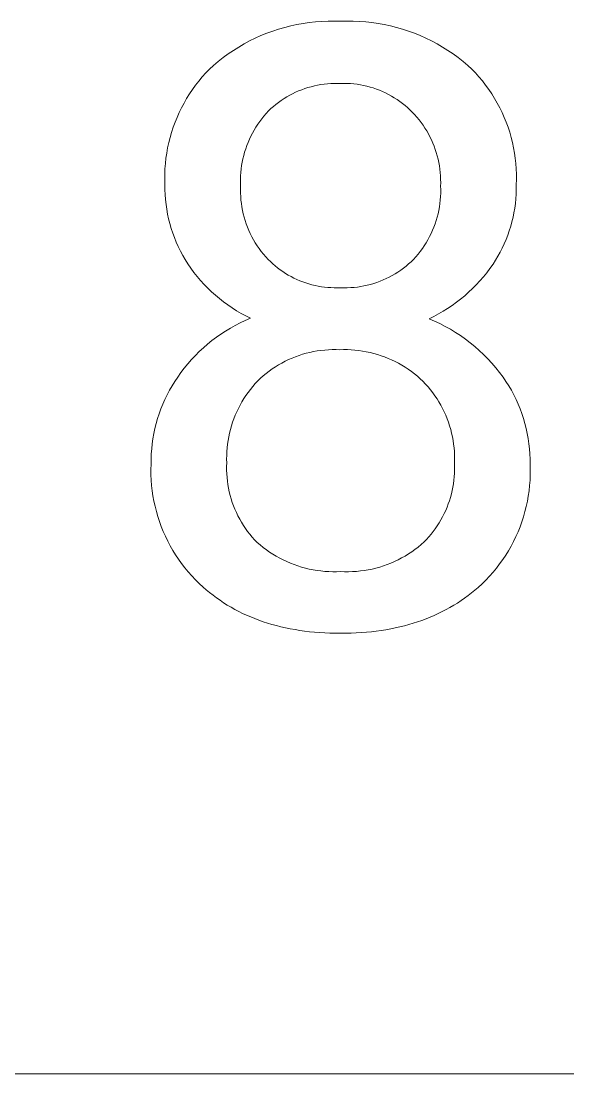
# Model space of a CAD drawing. Header units: millimetres. Extents: x -1519 to 3497, y -297 to 3208.
# Drawn here: x 2662.3 to 2705.8, y -16.4 to 67.6 of the extents above; entities that cross this region are included whole.
import ezdxf

# ---------------------------------------------------------------- set-up
doc = ezdxf.new("R2010")
doc.units = ezdxf.units.MM
doc.header["$MEASUREMENT"] = 0
doc.layers.add('Domyślny', color=7, linetype='Continuous', true_color=0x000000)

msp = doc.modelspace()

# ---------------------------------------------------------------- linework, layer by layer
at = {"layer": 'Domyślny', "color": 18, "lineweight": 15, "true_color": 0x000000}
for p, q in [((2683.262, 67.097), (2683.747, 67.219)), ((2683.747, 67.219), (2684.235, 67.325)), ((2684.235, 67.325), (2684.727, 67.414)), ((2684.727, 67.414), (2685.222, 67.485)), ((2685.222, 67.485), (2685.719, 67.54)), ((2685.719, 67.54), (2686.218, 67.577)), ((2686.218, 67.577), (2686.717, 67.597)), ((2686.717, 67.597), (2687.217, 67.599)), ((2687.217, 67.599), (2687.717, 67.584)), ((2687.717, 67.584), (2688.217, 67.599)), ((2688.217, 67.599), (2688.716, 67.596)), ((2688.716, 67.596), (2689.216, 67.576)), ((2689.216, 67.576), (2689.714, 67.538)), ((2689.714, 67.538), (2690.211, 67.484)), ((2690.211, 67.484), (2690.706, 67.412)), ((2690.706, 67.412), (2691.198, 67.323)), ((2691.198, 67.323), (2691.686, 67.217)), ((2691.686, 67.217), (2692.171, 67.095)), ((2680.918, 66.236), (2681.375, 66.44)), ((2681.375, 66.44), (2681.838, 66.629)), ((2681.838, 66.629), (2682.307, 66.801)), ((2682.307, 66.801), (2682.782, 66.957)), ((2682.782, 66.957), (2683.262, 67.097)), ((2692.171, 67.095), (2692.651, 66.955)), ((2692.651, 66.955), (2693.126, 66.799)), ((2693.126, 66.799), (2693.595, 66.627)), ((2693.595, 66.627), (2694.058, 66.438)), ((2694.058, 66.438), (2694.515, 66.234)), ((2679.172, 65.264), (2679.596, 65.53)), ((2679.596, 65.53), (2680.028, 65.78)), ((2680.028, 65.78), (2680.469, 66.016)), ((2680.469, 66.016), (2680.918, 66.236)), ((2694.515, 66.234), (2694.963, 66.014)), ((2694.963, 66.014), (2695.404, 65.779)), ((2695.404, 65.779), (2695.837, 65.528)), ((2695.837, 65.528), (2696.261, 65.263)), ((2677.96, 64.382), (2678.354, 64.69)), ((2678.354, 64.69), (2678.758, 64.984)), ((2678.758, 64.984), (2679.172, 65.264)), ((2696.261, 65.263), (2696.675, 64.983)), ((2696.675, 64.983), (2697.079, 64.689)), ((2697.079, 64.689), (2697.473, 64.381)), ((2677.273, 63.765), (2677.578, 64.06)), ((2677.578, 64.06), (2677.96, 64.382)), ((2697.473, 64.381), (2697.856, 64.06)), ((2697.856, 64.06), (2698.161, 63.765)), ((2676.424, 62.818), (2676.696, 63.143)), ((2676.696, 63.143), (2676.979, 63.459)), ((2676.979, 63.459), (2677.273, 63.765)), ((2698.161, 63.765), (2698.456, 63.46)), ((2698.456, 63.46), (2698.739, 63.145)), ((2698.739, 63.145), (2699.012, 62.82)), ((2675.678, 61.789), (2675.915, 62.14)), ((2675.915, 62.14), (2676.164, 62.484)), ((2676.164, 62.484), (2676.424, 62.818)), ((2684.865, 62.214), (2684.617, 62.124)), ((2685.116, 62.295), (2684.865, 62.214)), ((2685.369, 62.367), (2685.116, 62.295)), ((2685.625, 62.431), (2685.369, 62.367)), ((2685.882, 62.486), (2685.625, 62.431)), ((2686.141, 62.532), (2685.882, 62.486)), ((2686.402, 62.57), (2686.141, 62.532)), ((2686.664, 62.598), (2686.402, 62.57)), ((2686.927, 62.618), (2686.664, 62.598)), ((2687.19, 62.629), (2686.927, 62.618)), ((2687.454, 62.631), (2687.19, 62.629)), ((2687.717, 62.623), (2687.454, 62.631)), ((2687.981, 62.628), (2687.717, 62.623)), ((2688.245, 62.624), (2687.981, 62.628)), ((2688.508, 62.61), (2688.245, 62.624)), ((2688.771, 62.587), (2688.508, 62.61)), ((2689.033, 62.555), (2688.771, 62.587)), ((2689.294, 62.514), (2689.033, 62.555)), ((2689.553, 62.464), (2689.294, 62.514)), ((2689.811, 62.406), (2689.553, 62.464)), ((2690.066, 62.338), (2689.811, 62.406)), ((2690.318, 62.261), (2690.066, 62.338)), ((2690.568, 62.176), (2690.318, 62.261)), ((2690.815, 62.082), (2690.568, 62.176)), ((2699.012, 62.82), (2699.273, 62.486)), ((2699.273, 62.486), (2699.523, 62.142)), ((2699.523, 62.142), (2699.76, 61.791)), ((2675.241, 61.062), (2675.453, 61.429)), ((2675.453, 61.429), (2675.678, 61.789)), ((2683.208, 61.415), (2682.988, 61.27)), ((2683.432, 61.553), (2683.208, 61.415)), ((2683.661, 61.683), (2683.432, 61.553)), ((2683.894, 61.806), (2683.661, 61.683)), ((2684.132, 61.92), (2683.894, 61.806)), ((2684.373, 62.026), (2684.132, 61.92)), ((2684.617, 62.124), (2684.373, 62.026)), ((2691.058, 61.98), (2690.815, 62.082)), ((2691.298, 61.869), (2691.058, 61.98)), ((2691.533, 61.75), (2691.298, 61.869)), ((2691.765, 61.623), (2691.533, 61.75)), ((2691.991, 61.488), (2691.765, 61.623)), ((2692.213, 61.345), (2691.991, 61.488)), ((2692.43, 61.195), (2692.213, 61.345)), ((2699.76, 61.791), (2699.985, 61.431)), ((2699.985, 61.431), (2700.197, 61.064)), ((2674.856, 60.306), (2675.042, 60.687)), ((2675.042, 60.687), (2675.241, 61.062)), ((2682.163, 60.616), (2681.971, 60.435)), ((2682.36, 60.79), (2682.163, 60.616)), ((2682.564, 60.957), (2682.36, 60.79)), ((2682.773, 61.117), (2682.564, 60.957)), ((2682.988, 61.27), (2682.773, 61.117)), ((2692.642, 61.037), (2692.43, 61.195)), ((2692.848, 60.872), (2692.642, 61.037)), ((2693.048, 60.699), (2692.848, 60.872)), ((2693.242, 60.521), (2693.048, 60.699)), ((2693.43, 60.335), (2693.242, 60.521)), ((2700.197, 61.064), (2700.396, 60.69)), ((2700.396, 60.69), (2700.583, 60.309)), ((2674.524, 59.526), (2674.684, 59.919)), ((2674.684, 59.919), (2674.856, 60.306)), ((2681.436, 59.812), (2681.272, 59.592)), ((2681.607, 60.026), (2681.436, 59.812)), ((2681.786, 60.233), (2681.607, 60.026)), ((2681.971, 60.435), (2681.786, 60.233)), ((2693.614, 60.138), (2693.43, 60.335)), ((2693.792, 59.934), (2693.614, 60.138)), ((2693.963, 59.725), (2693.792, 59.934)), ((2694.127, 59.51), (2693.963, 59.725)), ((2700.583, 60.309), (2700.756, 59.921)), ((2700.756, 59.921), (2700.915, 59.528)), ((2674.247, 58.725), (2674.379, 59.128)), ((2674.379, 59.128), (2674.524, 59.526)), ((2680.826, 58.903), (2680.693, 58.663)), ((2680.967, 59.138), (2680.826, 58.903)), ((2681.116, 59.368), (2680.967, 59.138)), ((2681.272, 59.592), (2681.116, 59.368)), ((2694.284, 59.289), (2694.127, 59.51)), ((2694.433, 59.064), (2694.284, 59.289)), ((2694.574, 58.833), (2694.433, 59.064)), ((2694.707, 58.598), (2694.574, 58.833)), ((2700.915, 59.528), (2701.06, 59.13)), ((2701.06, 59.13), (2701.192, 58.727)), ((2674.026, 57.906), (2674.129, 58.317)), ((2674.129, 58.317), (2674.247, 58.725)), ((2680.452, 58.172), (2680.344, 57.92)), ((2680.569, 58.419), (2680.452, 58.172)), ((2680.693, 58.663), (2680.569, 58.419)), ((2694.833, 58.359), (2694.707, 58.598)), ((2694.95, 58.116), (2694.833, 58.359)), ((2695.06, 57.868), (2694.95, 58.116)), ((2701.192, 58.727), (2701.309, 58.319)), ((2701.309, 58.319), (2701.413, 57.908)), ((2673.862, 57.074), (2673.937, 57.492)), ((2673.937, 57.492), (2674.026, 57.906)), ((2680.072, 57.145), (2679.999, 56.881)), ((2680.154, 57.406), (2680.072, 57.145)), ((2680.245, 57.665), (2680.154, 57.406)), ((2680.344, 57.92), (2680.245, 57.665)), ((2695.16, 57.617), (2695.06, 57.868)), ((2695.253, 57.363), (2695.16, 57.617)), ((2695.336, 57.106), (2695.253, 57.363)), ((2695.411, 56.847), (2695.336, 57.106)), ((2701.413, 57.908), (2701.502, 57.493)), ((2701.502, 57.493), (2701.576, 57.075)), ((2673.756, 56.233), (2673.801, 56.655)), ((2673.801, 56.655), (2673.862, 57.074)), ((2679.879, 56.347), (2679.833, 56.077)), ((2679.935, 56.615), (2679.879, 56.347)), ((2679.999, 56.881), (2679.935, 56.615)), ((2695.478, 56.585), (2695.411, 56.847)), ((2695.535, 56.32), (2695.478, 56.585)), ((2695.583, 56.054), (2695.535, 56.32)), ((2701.576, 57.075), (2701.636, 56.655)), ((2701.636, 56.655), (2701.681, 56.234)), ((2673.708, 55.387), (2673.725, 55.81)), ((2673.725, 55.81), (2673.756, 56.233)), ((2679.768, 55.533), (2679.75, 55.26)), ((2679.796, 55.805), (2679.768, 55.533)), ((2679.833, 56.077), (2679.796, 55.805)), ((2695.623, 55.787), (2695.583, 56.054)), ((2695.653, 55.519), (2695.623, 55.787)), ((2695.675, 55.249), (2695.653, 55.519)), ((2701.681, 56.234), (2701.712, 55.811)), ((2701.712, 55.811), (2701.727, 55.387)), ((2673.706, 54.963), (2673.708, 55.387)), ((2673.719, 54.539), (2673.706, 54.963)), ((2679.75, 55.26), (2679.74, 54.986)), ((2679.74, 54.986), (2679.74, 54.712)), ((2679.74, 54.712), (2679.749, 54.438)), ((2695.687, 54.979), (2695.675, 55.249)), ((2695.685, 54.438), (2695.69, 54.709)), ((2695.69, 54.709), (2695.687, 54.979)), ((2701.728, 54.963), (2701.715, 54.539)), ((2701.727, 55.387), (2701.728, 54.963)), ((2673.721, 54.148), (2673.719, 54.539)), ((2673.736, 53.757), (2673.721, 54.148)), ((2673.765, 53.366), (2673.736, 53.757)), ((2679.749, 54.438), (2679.742, 54.16)), ((2679.742, 54.16), (2679.745, 53.881)), ((2679.745, 53.881), (2679.757, 53.602)), ((2695.679, 53.604), (2695.69, 53.882)), ((2695.692, 54.16), (2695.685, 54.438)), ((2695.69, 53.882), (2695.692, 54.16)), ((2701.702, 53.795), (2701.676, 53.424)), ((2701.714, 54.167), (2701.702, 53.795)), ((2701.715, 54.539), (2701.714, 54.167)), ((2673.807, 52.978), (2673.765, 53.366)), ((2673.863, 52.59), (2673.807, 52.978)), ((2679.757, 53.602), (2679.779, 53.324)), ((2679.779, 53.324), (2679.811, 53.047)), ((2679.811, 53.047), (2679.852, 52.772)), ((2695.586, 52.775), (2695.627, 53.051)), ((2695.627, 53.051), (2695.657, 53.327)), ((2695.657, 53.327), (2695.679, 53.604)), ((2701.639, 53.054), (2701.589, 52.685)), ((2701.676, 53.424), (2701.639, 53.054)), ((2673.932, 52.205), (2673.863, 52.59)), ((2674.015, 51.823), (2673.932, 52.205)), ((2679.852, 52.772), (2679.903, 52.498)), ((2679.903, 52.498), (2679.963, 52.225)), ((2679.963, 52.225), (2680.033, 51.956)), ((2695.408, 51.96), (2695.477, 52.23)), ((2695.477, 52.23), (2695.536, 52.502)), ((2695.536, 52.502), (2695.586, 52.775)), ((2701.527, 52.318), (2701.452, 51.953)), ((2701.589, 52.685), (2701.527, 52.318)), ((2674.11, 51.444), (2674.015, 51.823)), ((2674.219, 51.068), (2674.11, 51.444)), ((2680.033, 51.956), (2680.113, 51.688)), ((2680.113, 51.688), (2680.201, 51.424)), ((2680.201, 51.424), (2680.299, 51.163)), ((2695.147, 51.168), (2695.243, 51.429)), ((2695.243, 51.429), (2695.331, 51.693)), ((2695.331, 51.693), (2695.408, 51.96)), ((2701.267, 51.233), (2701.157, 50.878)), ((2701.366, 51.592), (2701.267, 51.233)), ((2701.452, 51.953), (2701.366, 51.592)), ((2674.34, 50.696), (2674.219, 51.068)), ((2674.475, 50.329), (2674.34, 50.696)), ((2680.299, 51.163), (2680.406, 50.905)), ((2680.406, 50.905), (2680.521, 50.652)), ((2680.521, 50.652), (2680.646, 50.402)), ((2680.646, 50.402), (2680.779, 50.157)), ((2694.674, 50.162), (2694.805, 50.407)), ((2694.805, 50.407), (2694.928, 50.657)), ((2694.928, 50.657), (2695.042, 50.911)), ((2695.042, 50.911), (2695.147, 51.168)), ((2701.034, 50.526), (2700.9, 50.179)), ((2701.157, 50.878), (2701.034, 50.526)), ((2674.622, 49.966), (2674.475, 50.329)), ((2674.781, 49.609), (2674.622, 49.966)), ((2674.953, 49.257), (2674.781, 49.609)), ((2680.779, 50.157), (2680.921, 49.917)), ((2680.921, 49.917), (2681.07, 49.682)), ((2681.07, 49.682), (2681.228, 49.452)), ((2694.23, 49.455), (2694.386, 49.686)), ((2694.386, 49.686), (2694.534, 49.921)), ((2694.534, 49.921), (2694.674, 50.162)), ((2700.755, 49.837), (2700.598, 49.499)), ((2700.9, 50.179), (2700.755, 49.837)), ((2675.137, 48.912), (2674.953, 49.257)), ((2675.332, 48.573), (2675.137, 48.912)), ((2681.228, 49.452), (2681.394, 49.228)), ((2681.394, 49.228), (2681.568, 49.01)), ((2681.568, 49.01), (2681.749, 48.798)), ((2681.749, 48.798), (2681.937, 48.592)), ((2693.53, 48.592), (2693.716, 48.799)), ((2693.716, 48.799), (2693.895, 49.012)), ((2693.895, 49.012), (2694.067, 49.231)), ((2694.067, 49.231), (2694.23, 49.455)), ((2700.251, 48.841), (2700.061, 48.521)), ((2700.43, 49.168), (2700.251, 48.841)), ((2700.598, 49.499), (2700.43, 49.168)), ((2675.54, 48.241), (2675.332, 48.573)), ((2675.778, 47.897), (2675.54, 48.241)), ((2676.027, 47.56), (2675.778, 47.897)), ((2681.937, 48.592), (2682.12, 48.413)), ((2682.12, 48.413), (2682.308, 48.241)), ((2682.308, 48.241), (2682.503, 48.075)), ((2682.503, 48.075), (2682.702, 47.915)), ((2682.702, 47.915), (2682.907, 47.762)), ((2692.508, 47.732), (2692.724, 47.89)), ((2692.724, 47.89), (2692.934, 48.055)), ((2692.934, 48.055), (2693.139, 48.227)), ((2693.139, 48.227), (2693.338, 48.406)), ((2693.338, 48.406), (2693.53, 48.592)), ((2699.616, 47.863), (2699.359, 47.526)), ((2699.861, 48.208), (2699.616, 47.863)), ((2700.061, 48.521), (2699.861, 48.208)), ((2676.287, 47.233), (2676.027, 47.56)), ((2676.558, 46.914), (2676.287, 47.233)), ((2682.907, 47.762), (2683.117, 47.616)), ((2683.117, 47.616), (2683.332, 47.478)), ((2683.332, 47.478), (2683.551, 47.346)), ((2683.551, 47.346), (2683.775, 47.222)), ((2683.775, 47.222), (2684.002, 47.106)), ((2684.002, 47.106), (2684.233, 46.997)), ((2691.109, 46.952), (2691.353, 47.062)), ((2691.353, 47.062), (2691.593, 47.18)), ((2691.593, 47.18), (2691.829, 47.306)), ((2691.829, 47.306), (2692.06, 47.44)), ((2692.06, 47.44), (2692.286, 47.582)), ((2692.286, 47.582), (2692.508, 47.732)), ((2699.092, 47.197), (2698.814, 46.878)), ((2699.359, 47.526), (2699.092, 47.197)), ((2676.84, 46.604), (2676.558, 46.914)), ((2677.132, 46.304), (2676.84, 46.604)), ((2677.433, 46.014), (2677.132, 46.304)), ((2684.233, 46.997), (2684.468, 46.896)), ((2684.468, 46.896), (2684.706, 46.804)), ((2684.706, 46.804), (2684.947, 46.719)), ((2684.947, 46.719), (2685.191, 46.642)), ((2685.191, 46.642), (2685.437, 46.574)), ((2685.437, 46.574), (2685.686, 46.513)), ((2685.686, 46.513), (2685.936, 46.462)), ((2685.936, 46.462), (2686.188, 46.418)), ((2686.188, 46.418), (2686.441, 46.383)), ((2686.441, 46.383), (2686.695, 46.357)), ((2686.695, 46.357), (2686.95, 46.339)), ((2686.95, 46.339), (2687.206, 46.33)), ((2687.206, 46.33), (2687.461, 46.329)), ((2687.461, 46.329), (2687.717, 46.337)), ((2687.717, 46.337), (2687.984, 46.329)), ((2687.984, 46.329), (2688.252, 46.331)), ((2688.252, 46.331), (2688.519, 46.342)), ((2688.519, 46.342), (2688.785, 46.362)), ((2688.785, 46.362), (2689.051, 46.391)), ((2689.051, 46.391), (2689.316, 46.43)), ((2689.316, 46.43), (2689.579, 46.478)), ((2689.579, 46.478), (2689.84, 46.534)), ((2689.84, 46.534), (2690.1, 46.6)), ((2690.1, 46.6), (2690.356, 46.675)), ((2690.356, 46.675), (2690.61, 46.759)), ((2690.61, 46.759), (2690.861, 46.851)), ((2690.861, 46.851), (2691.109, 46.952)), ((2698.228, 46.268), (2697.919, 45.978)), ((2698.526, 46.568), (2698.228, 46.268)), ((2698.814, 46.878), (2698.526, 46.568)), ((2677.745, 45.734), (2677.433, 46.014)), ((2678.065, 45.464), (2677.745, 45.734)), ((2678.394, 45.206), (2678.065, 45.464)), ((2697.275, 45.429), (2696.94, 45.17)), ((2697.602, 45.698), (2697.275, 45.429)), ((2697.919, 45.978), (2697.602, 45.698)), ((2678.732, 44.959), (2678.394, 45.206)), ((2679.078, 44.723), (2678.732, 44.959)), ((2679.431, 44.498), (2679.078, 44.723)), ((2696.245, 44.688), (2695.885, 44.464)), ((2696.596, 44.923), (2696.245, 44.688)), ((2696.94, 45.17), (2696.596, 44.923)), ((2679.792, 44.286), (2679.431, 44.498)), ((2679.724, 43.532), (2680.126, 43.722)), ((2680.16, 44.086), (2679.792, 44.286)), ((2680.126, 43.722), (2680.534, 43.898)), ((2680.534, 43.898), (2680.16, 44.086)), ((2695.146, 44.052), (2694.766, 43.865)), ((2694.766, 43.865), (2695.203, 43.676)), ((2695.519, 44.252), (2695.146, 44.052)), ((2695.203, 43.676), (2695.633, 43.473)), ((2695.885, 44.464), (2695.519, 44.252)), ((2678.187, 42.637), (2678.559, 42.88)), ((2678.559, 42.88), (2678.94, 43.111)), ((2678.94, 43.111), (2679.328, 43.328)), ((2679.328, 43.328), (2679.724, 43.532)), ((2695.633, 43.473), (2696.055, 43.254)), ((2696.055, 43.254), (2696.47, 43.021)), ((2696.47, 43.021), (2696.877, 42.773)), ((2677.122, 41.833), (2677.467, 42.113)), ((2677.467, 42.113), (2677.823, 42.381)), ((2677.823, 42.381), (2678.187, 42.637)), ((2696.877, 42.773), (2697.274, 42.512)), ((2697.274, 42.512), (2697.663, 42.237)), ((2697.663, 42.237), (2698.041, 41.948)), ((2676.144, 40.925), (2676.46, 41.239)), ((2676.46, 41.239), (2676.786, 41.542)), ((2676.786, 41.542), (2677.122, 41.833)), ((2685.27, 41.179), (2684.98, 41.106)), ((2685.563, 41.241), (2685.27, 41.179)), ((2685.858, 41.293), (2685.563, 41.241)), ((2686.155, 41.335), (2685.858, 41.293)), ((2686.453, 41.367), (2686.155, 41.335)), ((2686.752, 41.389), (2686.453, 41.367)), ((2687.051, 41.401), (2686.752, 41.389)), ((2687.351, 41.402), (2687.051, 41.401)), ((2687.65, 41.393), (2687.351, 41.402)), ((2687.954, 41.4), (2687.65, 41.393)), ((2688.258, 41.397), (2687.954, 41.4)), ((2688.561, 41.384), (2688.258, 41.397)), ((2688.864, 41.361), (2688.561, 41.384)), ((2689.166, 41.328), (2688.864, 41.361)), ((2689.467, 41.284), (2689.166, 41.328)), ((2689.766, 41.23), (2689.467, 41.284)), ((2690.063, 41.166), (2689.766, 41.23)), ((2690.358, 41.093), (2690.063, 41.166)), ((2698.041, 41.948), (2698.409, 41.647)), ((2698.409, 41.647), (2698.766, 41.333)), ((2698.766, 41.333), (2699.113, 41.006)), ((2675.547, 40.266), (2675.84, 40.6)), ((2675.84, 40.6), (2676.144, 40.925)), ((2683.038, 40.328), (2682.777, 40.179)), ((2683.303, 40.467), (2683.038, 40.328)), ((2683.573, 40.598), (2683.303, 40.467)), ((2683.847, 40.718), (2683.573, 40.598)), ((2684.125, 40.83), (2683.847, 40.718)), ((2684.406, 40.932), (2684.125, 40.83)), ((2684.692, 41.024), (2684.406, 40.932)), ((2684.98, 41.106), (2684.692, 41.024)), ((2690.65, 41.009), (2690.358, 41.093)), ((2690.939, 40.915), (2690.65, 41.009)), ((2691.225, 40.812), (2690.939, 40.915)), ((2691.507, 40.699), (2691.225, 40.812)), ((2691.785, 40.577), (2691.507, 40.699)), ((2692.059, 40.446), (2691.785, 40.577)), ((2692.328, 40.305), (2692.059, 40.446)), ((2692.592, 40.155), (2692.328, 40.305)), ((2699.113, 41.006), (2699.447, 40.668)), ((2699.447, 40.668), (2699.77, 40.318)), ((2699.77, 40.318), (2700.08, 39.957)), ((2674.738, 39.205), (2674.995, 39.567)), ((2674.995, 39.567), (2675.265, 39.921)), ((2675.265, 39.921), (2675.547, 40.266)), ((2681.792, 39.499), (2681.561, 39.308)), ((2682.029, 39.682), (2681.792, 39.499)), ((2682.273, 39.856), (2682.029, 39.682)), ((2682.522, 40.022), (2682.273, 39.856)), ((2682.777, 40.179), (2682.522, 40.022)), ((2692.852, 39.997), (2692.592, 40.155)), ((2693.105, 39.829), (2692.852, 39.997)), ((2693.353, 39.654), (2693.105, 39.829)), ((2693.595, 39.47), (2693.353, 39.654)), ((2693.831, 39.278), (2693.595, 39.47)), ((2700.08, 39.957), (2700.378, 39.586)), ((2700.378, 39.586), (2700.662, 39.205)), ((2674.297, 38.514), (2674.511, 38.863)), ((2674.511, 38.863), (2674.738, 39.205)), ((2680.915, 38.685), (2680.718, 38.46)), ((2681.119, 38.904), (2680.915, 38.685)), ((2681.336, 39.11), (2681.119, 38.904)), ((2681.561, 39.308), (2681.336, 39.11)), ((2694.059, 39.078), (2693.831, 39.278)), ((2694.281, 38.87), (2694.059, 39.078)), ((2694.487, 38.654), (2694.281, 38.87)), ((2694.685, 38.431), (2694.487, 38.654)), ((2700.662, 39.205), (2700.893, 38.865)), ((2700.893, 38.865), (2701.112, 38.517)), ((2673.726, 37.425), (2673.904, 37.794)), ((2673.904, 37.794), (2674.094, 38.157)), ((2674.094, 38.157), (2674.297, 38.514)), ((2680.349, 37.989), (2680.176, 37.745)), ((2680.53, 38.228), (2680.349, 37.989)), ((2680.718, 38.46), (2680.53, 38.228)), ((2694.876, 38.201), (2694.685, 38.431)), ((2695.058, 37.965), (2694.876, 38.201)), ((2695.233, 37.723), (2695.058, 37.965)), ((2701.112, 38.517), (2701.319, 38.162)), ((2701.319, 38.162), (2701.514, 37.8)), ((2701.514, 37.8), (2701.695, 37.432)), ((2673.408, 36.669), (2673.56, 37.05)), ((2673.56, 37.05), (2673.726, 37.425)), ((2679.709, 36.979), (2679.571, 36.714)), ((2679.856, 37.24), (2679.709, 36.979)), ((2680.012, 37.495), (2679.856, 37.24)), ((2680.176, 37.745), (2680.012, 37.495)), ((2695.399, 37.475), (2695.233, 37.723)), ((2695.556, 37.222), (2695.399, 37.475)), ((2695.705, 36.963), (2695.556, 37.222)), ((2695.844, 36.699), (2695.705, 36.963)), ((2701.695, 37.432), (2701.864, 37.057)), ((2701.864, 37.057), (2702.019, 36.677)), ((2673.142, 35.894), (2673.268, 36.284)), ((2673.268, 36.284), (2673.408, 36.669)), ((2679.322, 36.17), (2679.212, 35.892)), ((2679.442, 36.444), (2679.322, 36.17)), ((2679.571, 36.714), (2679.442, 36.444)), ((2695.975, 36.431), (2695.844, 36.699)), ((2696.097, 36.158), (2695.975, 36.431)), ((2696.209, 35.882), (2696.097, 36.158)), ((2702.019, 36.677), (2702.161, 36.291)), ((2702.161, 36.291), (2702.29, 35.901)), ((2672.929, 35.102), (2673.029, 35.5)), ((2673.029, 35.5), (2673.142, 35.894)), ((2679.019, 35.326), (2678.937, 35.038)), ((2679.111, 35.611), (2679.019, 35.326)), ((2679.212, 35.892), (2679.111, 35.611)), ((2696.311, 35.601), (2696.209, 35.882)), ((2696.404, 35.318), (2696.311, 35.601)), ((2696.488, 35.031), (2696.404, 35.318)), ((2702.29, 35.901), (2702.405, 35.506)), ((2702.405, 35.506), (2702.506, 35.108)), ((2672.771, 34.297), (2672.843, 34.701)), ((2672.843, 34.701), (2672.929, 35.102)), ((2678.803, 34.456), (2678.75, 34.161)), ((2678.865, 34.748), (2678.803, 34.456)), ((2678.937, 35.038), (2678.865, 34.748)), ((2696.561, 34.742), (2696.488, 35.031)), ((2696.625, 34.45), (2696.561, 34.742)), ((2696.678, 34.157), (2696.625, 34.45)), ((2702.506, 35.108), (2702.593, 34.706)), ((2702.593, 34.706), (2702.666, 34.302)), ((2672.667, 33.484), (2672.712, 33.892)), ((2672.712, 33.892), (2672.771, 34.297)), ((2678.708, 33.865), (2678.675, 33.568)), ((2678.75, 34.161), (2678.708, 33.865)), ((2696.722, 33.862), (2696.678, 34.157)), ((2696.755, 33.565), (2696.722, 33.862)), ((2702.666, 34.302), (2702.724, 33.895)), ((2702.724, 33.895), (2702.769, 33.487)), ((2672.62, 32.666), (2672.637, 33.075)), ((2672.637, 33.075), (2672.667, 33.484)), ((2678.641, 32.971), (2678.639, 32.672)), ((2678.653, 33.27), (2678.641, 32.971)), ((2678.675, 33.568), (2678.653, 33.27)), ((2696.778, 33.268), (2696.755, 33.565)), ((2696.791, 32.969), (2696.778, 33.268)), ((2696.794, 32.671), (2696.791, 32.969)), ((2702.769, 33.487), (2702.799, 33.077)), ((2702.799, 33.077), (2702.815, 32.667)), ((2672.606, 31.833), (2672.617, 32.256)), ((2672.617, 32.256), (2672.62, 32.666)), ((2678.647, 32.373), (2678.637, 32.081)), ((2678.637, 32.081), (2678.637, 31.79)), ((2678.639, 32.672), (2678.647, 32.373)), ((2696.787, 32.373), (2696.794, 32.671)), ((2696.797, 32.094), (2696.787, 32.373)), ((2696.799, 31.816), (2696.797, 32.094)), ((2702.815, 32.667), (2702.817, 32.256)), ((2702.817, 32.256), (2702.829, 31.832)), ((2672.61, 31.411), (2672.606, 31.833)), ((2672.628, 30.989), (2672.61, 31.411)), ((2678.637, 31.79), (2678.647, 31.499)), ((2678.647, 31.499), (2678.667, 31.208)), ((2678.667, 31.208), (2678.697, 30.918)), ((2696.746, 30.982), (2696.773, 31.259)), ((2696.773, 31.259), (2696.79, 31.537)), ((2696.79, 31.537), (2696.799, 31.816)), ((2702.826, 31.408), (2702.809, 30.985)), ((2702.829, 31.832), (2702.826, 31.408)), ((2672.661, 30.568), (2672.628, 30.989)), ((2672.708, 30.148), (2672.661, 30.568)), ((2678.697, 30.918), (2678.737, 30.63)), ((2678.737, 30.63), (2678.788, 30.343)), ((2678.788, 30.343), (2678.848, 30.057)), ((2696.609, 30.157), (2696.664, 30.431)), ((2696.664, 30.431), (2696.709, 30.705)), ((2696.709, 30.705), (2696.746, 30.982)), ((2702.777, 30.562), (2702.731, 30.141)), ((2702.809, 30.985), (2702.777, 30.562)), ((2672.769, 29.73), (2672.708, 30.148)), ((2672.844, 29.314), (2672.769, 29.73)), ((2678.848, 30.057), (2678.918, 29.775)), ((2678.918, 29.775), (2678.998, 29.494)), ((2678.998, 29.494), (2679.088, 29.217)), ((2696.39, 29.351), (2696.472, 29.617)), ((2696.472, 29.617), (2696.545, 29.886)), ((2696.545, 29.886), (2696.609, 30.157)), ((2702.671, 29.722), (2702.596, 29.305)), ((2702.731, 30.141), (2702.671, 29.722)), ((2672.933, 28.902), (2672.844, 29.314)), ((2673.037, 28.492), (2672.933, 28.902)), ((2679.088, 29.217), (2679.187, 28.943)), ((2679.187, 28.943), (2679.295, 28.673)), ((2679.295, 28.673), (2679.413, 28.406)), ((2695.973, 28.318), (2696.09, 28.571)), ((2696.09, 28.571), (2696.199, 28.827)), ((2696.199, 28.827), (2696.299, 29.088)), ((2696.299, 29.088), (2696.39, 29.351)), ((2702.507, 28.89), (2702.404, 28.479)), ((2702.596, 29.305), (2702.507, 28.89)), ((2673.154, 28.086), (2673.037, 28.492)), ((2673.285, 27.685), (2673.154, 28.086)), ((2679.413, 28.406), (2679.54, 28.144)), ((2679.54, 28.144), (2679.677, 27.886)), ((2679.677, 27.886), (2679.822, 27.633)), ((2695.572, 27.585), (2695.714, 27.825)), ((2695.714, 27.825), (2695.848, 28.069)), ((2695.848, 28.069), (2695.973, 28.318)), ((2702.287, 28.072), (2702.157, 27.669)), ((2702.404, 28.479), (2702.287, 28.072)), ((2673.43, 27.288), (2673.285, 27.685)), ((2673.588, 26.896), (2673.43, 27.288)), ((2673.759, 26.51), (2673.588, 26.896)), ((2679.822, 27.633), (2679.975, 27.386)), ((2679.975, 27.386), (2680.137, 27.144)), ((2680.137, 27.144), (2680.308, 26.907)), ((2680.308, 26.907), (2680.487, 26.677)), ((2694.926, 26.678), (2695.099, 26.896)), ((2695.099, 26.896), (2695.264, 27.12)), ((2695.264, 27.12), (2695.422, 27.35)), ((2695.422, 27.35), (2695.572, 27.585)), ((2701.854, 26.877), (2701.683, 26.49)), ((2702.012, 27.271), (2701.854, 26.877)), ((2702.157, 27.669), (2702.012, 27.271)), ((2673.943, 26.13), (2673.759, 26.51)), ((2674.14, 25.756), (2673.943, 26.13)), ((2680.487, 26.677), (2680.673, 26.453)), ((2680.673, 26.453), (2680.867, 26.236)), ((2680.867, 26.236), (2681.069, 26.025)), ((2694.129, 25.85), (2694.365, 26.059)), ((2694.365, 26.059), (2694.559, 26.259)), ((2694.559, 26.259), (2694.746, 26.465)), ((2694.746, 26.465), (2694.926, 26.678)), ((2701.498, 26.108), (2701.301, 25.733)), ((2701.683, 26.49), (2701.498, 26.108)), ((2674.35, 25.389), (2674.14, 25.756)), ((2674.572, 25.03), (2674.35, 25.389)), ((2681.069, 26.025), (2681.306, 25.82)), ((2681.306, 25.82), (2681.551, 25.623)), ((2681.551, 25.623), (2681.802, 25.434)), ((2681.802, 25.434), (2682.06, 25.254)), ((2682.06, 25.254), (2682.323, 25.083)), ((2693.116, 25.102), (2693.379, 25.276)), ((2693.379, 25.276), (2693.636, 25.458)), ((2693.636, 25.458), (2693.886, 25.65)), ((2693.886, 25.65), (2694.129, 25.85)), ((2701.091, 25.365), (2700.868, 25.005)), ((2701.301, 25.733), (2701.091, 25.365)), ((2674.806, 24.678), (2674.572, 25.03)), ((2675.052, 24.335), (2674.806, 24.678)), ((2682.323, 25.083), (2682.593, 24.921)), ((2682.593, 24.921), (2682.867, 24.768)), ((2682.867, 24.768), (2683.147, 24.625)), ((2683.147, 24.625), (2683.432, 24.492)), ((2683.432, 24.492), (2683.72, 24.368)), ((2683.72, 24.368), (2684.013, 24.254)), ((2691.428, 24.261), (2691.721, 24.376)), ((2691.721, 24.376), (2692.01, 24.502)), ((2692.01, 24.502), (2692.294, 24.637)), ((2692.294, 24.637), (2692.573, 24.783)), ((2692.573, 24.783), (2692.848, 24.938)), ((2692.848, 24.938), (2693.116, 25.102)), ((2700.634, 24.652), (2700.387, 24.307)), ((2700.868, 25.005), (2700.634, 24.652)), ((2675.309, 24), (2675.052, 24.335)), ((2675.578, 23.674), (2675.309, 24)), ((2675.858, 23.358), (2675.578, 23.674)), ((2684.013, 24.254), (2684.31, 24.151)), ((2684.31, 24.151), (2684.61, 24.057)), ((2684.61, 24.057), (2684.913, 23.974)), ((2684.913, 23.974), (2685.219, 23.902)), ((2685.219, 23.902), (2685.527, 23.839)), ((2685.527, 23.839), (2685.837, 23.788)), ((2685.837, 23.788), (2686.148, 23.747)), ((2686.148, 23.747), (2686.461, 23.717)), ((2686.461, 23.717), (2686.775, 23.697)), ((2686.775, 23.697), (2687.089, 23.689)), ((2687.089, 23.689), (2687.403, 23.691)), ((2687.403, 23.691), (2687.717, 23.703)), ((2687.717, 23.703), (2688.032, 23.69)), ((2688.032, 23.69), (2688.347, 23.688)), ((2688.347, 23.688), (2688.661, 23.696)), ((2688.661, 23.696), (2688.976, 23.716)), ((2688.976, 23.716), (2689.289, 23.746)), ((2689.289, 23.746), (2689.602, 23.788)), ((2689.602, 23.788), (2689.912, 23.84)), ((2689.912, 23.84), (2690.221, 23.903)), ((2690.221, 23.903), (2690.527, 23.976)), ((2690.527, 23.976), (2690.83, 24.061)), ((2690.83, 24.061), (2691.131, 24.156)), ((2691.131, 24.156), (2691.428, 24.261)), ((2699.859, 23.644), (2699.579, 23.327)), ((2700.129, 23.971), (2699.859, 23.644)), ((2700.387, 24.307), (2700.129, 23.971)), ((2676.148, 23.051), (2675.858, 23.358)), ((2676.449, 22.754), (2676.148, 23.051)), ((2676.759, 22.467), (2676.449, 22.754)), ((2698.986, 22.721), (2698.675, 22.434)), ((2699.288, 23.019), (2698.986, 22.721)), ((2699.579, 23.327), (2699.288, 23.019)), ((2677.019, 22.241), (2676.759, 22.467)), ((2677.284, 22.021), (2677.019, 22.241)), ((2677.554, 21.809), (2677.284, 22.021)), ((2698.144, 21.991), (2697.871, 21.78)), ((2698.412, 22.209), (2698.144, 21.991)), ((2698.675, 22.434), (2698.412, 22.209)), ((2677.829, 21.604), (2677.554, 21.809)), ((2678.11, 21.406), (2677.829, 21.604)), ((2678.397, 21.215), (2678.11, 21.406)), ((2678.689, 21.031), (2678.397, 21.215)), ((2678.986, 20.855), (2678.689, 21.031)), ((2696.728, 21.009), (2696.429, 20.833)), ((2697.022, 21.191), (2696.728, 21.009)), ((2697.31, 21.38), (2697.022, 21.191)), ((2697.593, 21.577), (2697.31, 21.38)), ((2697.871, 21.78), (2697.593, 21.577)), ((2679.288, 20.685), (2678.986, 20.855)), ((2679.596, 20.523), (2679.288, 20.685)), ((2679.909, 20.368), (2679.596, 20.523)), ((2680.228, 20.22), (2679.909, 20.368)), ((2680.552, 20.08), (2680.228, 20.22)), ((2695.183, 20.205), (2694.858, 20.065)), ((2695.502, 20.351), (2695.183, 20.205)), ((2695.816, 20.505), (2695.502, 20.351)), ((2696.125, 20.666), (2695.816, 20.505)), ((2696.429, 20.833), (2696.125, 20.666)), ((2680.881, 19.946), (2680.552, 20.08)), ((2681.215, 19.82), (2680.881, 19.946)), ((2681.555, 19.701), (2681.215, 19.82)), ((2681.9, 19.589), (2681.555, 19.701)), ((2682.251, 19.484), (2681.9, 19.589)), ((2682.607, 19.387), (2682.251, 19.484)), ((2682.968, 19.296), (2682.607, 19.387)), ((2692.803, 19.379), (2692.442, 19.29)), ((2693.158, 19.476), (2692.803, 19.379)), ((2693.508, 19.58), (2693.158, 19.476)), ((2693.853, 19.69), (2693.508, 19.58)), ((2694.193, 19.808), (2693.853, 19.69)), ((2694.528, 19.933), (2694.193, 19.808)), ((2694.858, 20.065), (2694.528, 19.933)), ((2683.335, 19.213), (2682.968, 19.296)), ((2683.706, 19.137), (2683.335, 19.213)), ((2684.084, 19.069), (2683.706, 19.137)), ((2684.466, 19.007), (2684.084, 19.069)), ((2684.854, 18.953), (2684.466, 19.007)), ((2685.247, 18.906), (2684.854, 18.953)), ((2685.645, 18.866), (2685.247, 18.906)), ((2686.049, 18.834), (2685.645, 18.866)), ((2686.458, 18.808), (2686.049, 18.834)), ((2686.872, 18.79), (2686.458, 18.808)), ((2687.717, 18.776), (2686.872, 18.79)), ((2688.555, 18.79), (2687.717, 18.776)), ((2688.967, 18.808), (2688.555, 18.79)), ((2689.374, 18.833), (2688.967, 18.808)), ((2689.775, 18.865), (2689.374, 18.833)), ((2690.171, 18.904), (2689.775, 18.865)), ((2690.563, 18.951), (2690.171, 18.904)), ((2690.949, 19.004), (2690.563, 18.951)), ((2691.33, 19.065), (2690.949, 19.004)), ((2691.706, 19.133), (2691.33, 19.065)), ((2692.076, 19.208), (2691.706, 19.133)), ((2692.442, 19.29), (2692.076, 19.208)), ((1601.477, -16.362), (3497.131, -16.362))]:
    msp.add_line(p, q, dxfattribs=at)

doc.saveas('drawing.dxf')
